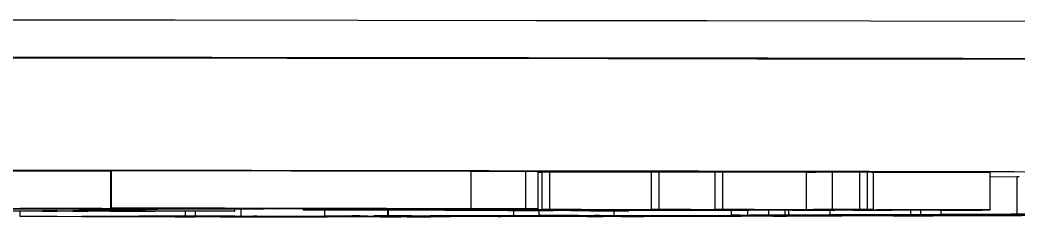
# Model space of a CAD drawing. Header units: millimetres. Extents: x 2278 to 4715, y 679 to 2402.
# Drawn here: x 3367.66 to 3394.45, y 908.81 to 914.1 of the extents above; entities that cross this region are included whole.
import ezdxf

# ---------------------------------------------------------------- set-up
doc = ezdxf.new("R2010")
doc.units = ezdxf.units.MM

msp = doc.modelspace()

# ---------------------------------------------------------------- linework, layer by layer
at = {"color": 7, "linetype": 'Continuous', "lineweight": 25}
for p, q in [((3370.1, 910.034), (3366.032, 910.041)), ((3370.11, 910.034), (3370.1, 910.034)), ((3370.1, 909.034), (3370.1, 910.034)), ((3379.773, 910.034), (3370.11, 910.049)), ((3370.11, 909.049), (3370.11, 910.049)), ((3381.232, 910.035), (3379.773, 910.034)), ((3379.773, 909.034), (3379.773, 910.034)), ((3381.566, 910.03), (3381.232, 910.035)), ((3381.232, 909.035), (3381.232, 910.035)), ((3381.566, 909.03), (3381.566, 910.03)), ((3381.678, 910.007), (3381.566, 910.007)), ((3381.883, 910.011), (3381.678, 910.009)), ((3381.678, 909.009), (3381.678, 910.009)), ((3384.613, 910.001), (3381.883, 910.011)), ((3381.883, 909.011), (3381.883, 910.011)), ((3384.819, 910.012), (3384.613, 910.01)), ((3384.613, 909.01), (3384.613, 910.01)), ((3386.316, 910.006), (3384.819, 910.012)), ((3384.819, 909.012), (3384.819, 910.012)), ((3386.522, 910.015), (3386.316, 910.014)), ((3386.316, 909.014), (3386.316, 910.014)), ((3388.774, 910.008), (3386.522, 910.015)), ((3386.522, 909.015), (3386.522, 910.015)), ((3388.774, 909.008), (3388.774, 910.008)), ((3389.458, 910.009), (3389.458, 909.009)), ((3390.41, 910.013), (3390.197, 910.013)), ((3390.197, 909.013), (3390.197, 910.013)), ((3390.41, 909.013), (3390.41, 910.013)), ((3390.567, 909.01), (3390.567, 910.01)), ((3393.701, 909.003), (3393.701, 910.003)), ((3394.418, 909.886), (3393.701, 909.882)), ((3394.477, 909.885), (3394.418, 909.886)), ((3394.418, 909.886), (3394.418, 908.886)), ((3366.032, 909.041), (3370.1, 909.034)), ((3369.856, 909.034), (3367.652, 909.037)), ((3369.237, 909.012), (3369.237, 909.035)), ((3370.442, 909.012), (3369.237, 909.012)), ((3370.1, 909.034), (3373.146, 909.043)), ((3370.254, 909.047), (3370.11, 909.049)), ((3370.11, 909.049), (3379.773, 909.034)), ((3374.207, 909.027), (3370.704, 909.032)), ((3373.994, 909.042), (3370.948, 909.033)), ((3370.948, 909.033), (3374.451, 909.028)), ((3371.364, 909.018), (3371.364, 909.031)), ((3371.364, 909.018), (3374.207, 909.027)), ((3373.146, 909.043), (3371.734, 909.046)), ((3375.055, 909.026), (3371.888, 909.016)), ((3373.429, 908.97), (3373.429, 909.021)), ((3373.594, 908.832), (3373.594, 909.021)), ((3377.497, 909.037), (3373.994, 909.042)), ((3374.451, 909.041), (3374.451, 909.028)), ((3374.451, 909.028), (3377.497, 909.037)), ((3379.01, 909.02), (3375.055, 909.026)), ((3375.262, 909.025), (3375.262, 909.003)), ((3375.262, 909.003), (3375.467, 909.005)), ((3378.345, 909.035), (3375.299, 909.026)), ((3375.299, 909.026), (3377.107, 909.024)), ((3375.467, 909.005), (3375.467, 909.025)), ((3375.467, 909.005), (3376.846, 909)), ((3375.84, 908.835), (3375.84, 909.002)), ((3383.581, 908.975), (3376.312, 909)), ((3376.846, 909), (3376.846, 909.023)), ((3377.107, 909.024), (3377.107, 909.032)), ((3377.107, 909.024), (3378.661, 909.024)), ((3381.395, 909.004), (3377.319, 908.999)), ((3381.566, 909.03), (3378.345, 909.035)), ((3378.593, 909), (3378.593, 908.994)), ((3378.661, 909.035), (3378.661, 909.024)), ((3378.661, 909.024), (3379.01, 909.02)), ((3379.01, 909.02), (3379.01, 909.034)), ((3379.773, 909.034), (3381.232, 909.035)), ((3381.232, 909.035), (3381.566, 909.03)), ((3382.669, 908.999), (3381.395, 909.004)), ((3381.678, 909.009), (3381.883, 909.011)), ((3381.773, 909.007), (3381.785, 909.004)), ((3381.785, 909.004), (3386.365, 908.988)), ((3381.883, 909.011), (3385.371, 908.999)), ((3389.088, 908.984), (3382.728, 909.006)), ((3384.613, 909.01), (3384.819, 909.012)), ((3384.819, 909.012), (3387.616, 909.002)), ((3385.371, 908.999), (3387.262, 909.001)), ((3387.262, 909.001), (3385.664, 909.007)), ((3386.316, 909.014), (3386.522, 909.015)), ((3386.522, 909.015), (3388.774, 909.008)), ((3389.329, 909.004), (3387.367, 909.011)), ((3387.616, 909.002), (3387.616, 909.01)), ((3387.616, 909.002), (3389.329, 909.004)), ((3389.838, 909.002), (3388.125, 909)), ((3388.125, 909), (3390.015, 908.993)), ((3388.957, 909.007), (3390.521, 909.002)), ((3393.035, 908.991), (3389.838, 909.002)), ((3390.015, 908.993), (3390.015, 909.002)), ((3390.197, 909.013), (3390.41, 909.013)), ((3390.665, 909.001), (3392.337, 908.995)), ((3393.701, 909.003), (3393.66, 908.999)), ((3367.662, 908.824), (3367.662, 908.963)), ((3367.662, 908.824), (3372.099, 908.83)), ((3367.816, 908.824), (3367.662, 908.824)), ((3368.044, 908.824), (3367.816, 908.824)), ((3368.264, 908.976), (3368.264, 908.975)), ((3368.422, 908.975), (3368.264, 908.975)), ((3368.264, 908.975), (3368.264, 908.975)), ((3368.264, 908.975), (3369.764, 908.975)), ((3368.264, 908.966), (3368.264, 908.975)), ((3368.264, 908.965), (3368.264, 908.966)), ((3368.264, 908.966), (3368.422, 908.966)), ((3369.475, 908.965), (3368.264, 908.965)), ((3368.422, 908.966), (3368.422, 908.975)), ((3372.303, 908.81), (3368.654, 908.824)), ((3368.659, 908.966), (3368.659, 908.974)), ((3369.08, 908.971), (3369.08, 908.974)), ((3369.659, 908.971), (3369.08, 908.971)), ((3369.685, 908.97), (3369.08, 908.97)), ((3369.08, 908.97), (3369.08, 908.966)), ((3369.317, 908.975), (3369.606, 908.975)), ((3369.317, 908.966), (3369.317, 908.97)), ((3369.317, 908.966), (3369.475, 908.966)), ((3369.379, 908.825), (3370.96, 908.819)), ((3369.475, 908.966), (3369.475, 908.97)), ((3369.475, 908.966), (3369.475, 908.965)), ((3370.85, 908.827), (3369.583, 908.826)), ((3369.659, 908.976), (3369.659, 908.971)), ((3370.554, 908.965), (3369.685, 908.97)), ((3369.764, 908.975), (3369.764, 908.976)), ((3370.08, 908.97), (3370.869, 908.966)), ((3371.29, 908.965), (3370.554, 908.965)), ((3370.869, 908.966), (3370.869, 908.976)), ((3370.96, 908.819), (3372.274, 908.82)), ((3371.027, 908.973), (3371.027, 908.976)), ((3372.426, 908.82), (3371.112, 908.818)), ((3371.112, 908.818), (3373.027, 908.811)), ((3371.132, 908.966), (3371.132, 908.976)), ((3371.132, 908.966), (3371.29, 908.966)), ((3371.29, 908.966), (3371.29, 908.975)), ((3371.29, 908.966), (3371.29, 908.965)), ((3371.829, 908.808), (3371.829, 908.812)), ((3371.829, 908.808), (3372.101, 908.809)), ((3371.981, 908.808), (3371.829, 908.808)), ((3376.599, 908.813), (3371.981, 908.808)), ((3372.099, 908.83), (3372.099, 908.964)), ((3372.099, 908.83), (3373.466, 908.827)), ((3372.101, 908.809), (3372.101, 908.811)), ((3372.365, 908.83), (3372.365, 908.964)), ((3372.365, 908.83), (3373.594, 908.832)), ((3372.548, 908.829), (3372.365, 908.83)), ((3372.471, 908.824), (3372.471, 908.83)), ((3372.623, 908.823), (3372.471, 908.824)), ((3372.471, 908.824), (3372.742, 908.824)), ((3372.802, 908.83), (3372.548, 908.829)), ((3372.742, 908.824), (3374.247, 908.818)), ((3373.466, 908.827), (3373.289, 908.826)), ((3377.799, 908.817), (3373.428, 908.83)), ((3373.466, 908.827), (3373.466, 908.83)), ((3373.594, 908.832), (3380.481, 908.824)), ((3373.64, 908.81), (3374.817, 908.812)), ((3373.975, 908.818), (3373.873, 908.818)), ((3374.012, 908.83), (3373.927, 908.829)), ((3373.927, 908.829), (3378.054, 908.817)), ((3374.247, 908.818), (3373.975, 908.818)), ((3381.789, 908.821), (3374.012, 908.83)), ((3374.247, 908.818), (3374.247, 908.827)), ((3374.817, 908.812), (3374.817, 908.826)), ((3375.824, 908.817), (3375.824, 908.823)), ((3375.824, 908.817), (3376.1, 908.818)), ((3375.84, 908.835), (3377.535, 908.838)), ((3376.023, 908.835), (3375.84, 908.835)), ((3376.362, 908.835), (3376.023, 908.835)), ((3376.1, 908.818), (3376.1, 908.822)), ((3376.1, 908.818), (3376.599, 908.813)), ((3376.599, 908.813), (3376.599, 908.82)), ((3380.566, 908.825), (3376.988, 908.835)), ((3377.243, 908.836), (3382.043, 908.821)), ((3377.345, 908.837), (3377.301, 908.837)), ((3377.319, 908.999), (3378.593, 908.994)), ((3377.323, 908.815), (3377.323, 908.818)), ((3377.508, 908.814), (3377.323, 908.815)), ((3377.323, 908.815), (3377.662, 908.815)), ((3377.537, 908.837), (3377.345, 908.837)), ((3379.204, 908.817), (3377.508, 908.814)), ((3377.535, 908.838), (3377.535, 908.996)), ((3377.535, 908.838), (3377.542, 908.838)), ((3377.542, 908.996), (3377.542, 908.838)), ((3377.542, 908.838), (3380.91, 908.845)), ((3377.662, 908.815), (3377.662, 908.817)), ((3378.054, 908.817), (3378.054, 908.825)), ((3383.178, 908.825), (3378.165, 908.837)), ((3378.593, 908.994), (3382.669, 908.999)), ((3378.68, 908.817), (3378.68, 908.824)), ((3378.68, 908.817), (3379.019, 908.818)), ((3378.782, 908.838), (3380.955, 908.833)), ((3379.926, 908.842), (3378.847, 908.84)), ((3379.019, 908.818), (3379.019, 908.824)), ((3379.019, 908.818), (3379.204, 908.817)), ((3383.139, 908.998), (3379.063, 908.992)), ((3379.063, 908.992), (3380.301, 908.988)), ((3379.204, 908.817), (3379.204, 908.824)), ((3380.301, 908.988), (3384.377, 908.994)), ((3380.301, 908.994), (3380.301, 908.988)), ((3380.481, 908.824), (3380.566, 908.825)), ((3380.481, 908.824), (3380.481, 908.825)), ((3384.85, 908.992), (3380.773, 908.987)), ((3380.773, 908.987), (3381.97, 908.982)), ((3380.91, 908.845), (3380.91, 908.984)), ((3380.91, 908.845), (3382.527, 908.843)), ((3380.955, 908.833), (3382.072, 908.835)), ((3382.282, 908.835), (3381.165, 908.833)), ((3381.165, 908.833), (3383.794, 908.826)), ((3381.588, 908.982), (3381.588, 908.845)), ((3381.588, 908.845), (3383.603, 908.85)), ((3381.815, 908.845), (3381.588, 908.845)), ((3382.043, 908.821), (3381.789, 908.821)), ((3382.027, 908.845), (3381.815, 908.845)), ((3382.103, 908.838), (3381.893, 908.839)), ((3381.893, 908.839), (3382.124, 908.839)), ((3381.97, 908.982), (3386.047, 908.988)), ((3381.97, 908.988), (3381.97, 908.982)), ((3382.043, 908.821), (3382.043, 908.828)), ((3382.072, 908.835), (3382.072, 908.838)), ((3382.124, 908.839), (3384.193, 908.834)), ((3382.527, 908.843), (3382.403, 908.842)), ((3386.165, 908.986), (3382.443, 908.981)), ((3382.443, 908.981), (3382.952, 908.979)), ((3388.089, 908.835), (3382.649, 908.846)), ((3382.881, 908.824), (3382.881, 908.826)), ((3383.091, 908.823), (3382.881, 908.824)), ((3382.881, 908.824), (3383.112, 908.824)), ((3382.952, 908.979), (3382.952, 908.981)), ((3382.952, 908.979), (3384.002, 908.978)), ((3387.021, 908.831), (3383.091, 908.823)), ((3383.112, 908.825), (3383.112, 908.824)), ((3384.377, 908.994), (3383.139, 908.998)), ((3385.687, 908.842), (3383.214, 908.847)), ((3383.229, 908.848), (3383.618, 908.849)), ((3384.002, 908.978), (3383.581, 908.975)), ((3383.603, 908.85), (3383.603, 908.975)), ((3383.962, 908.834), (3383.821, 908.834)), ((3384.193, 908.834), (3383.962, 908.834)), ((3384.002, 908.978), (3384.002, 908.983)), ((3384.193, 908.834), (3384.193, 908.843)), ((3384.422, 908.827), (3384.422, 908.842)), ((3384.422, 908.827), (3385.424, 908.828)), ((3386.047, 908.988), (3384.85, 908.992)), ((3385.424, 908.828), (3385.424, 908.84)), ((3386.467, 908.844), (3385.687, 908.842)), ((3385.815, 908.834), (3385.815, 908.839)), ((3385.815, 908.834), (3386.077, 908.835)), ((3387.77, 909), (3385.88, 908.997)), ((3385.88, 908.997), (3388.389, 908.988)), ((3386.729, 908.843), (3385.914, 908.842)), ((3385.914, 908.842), (3388.654, 908.836)), ((3386.077, 908.835), (3386.077, 908.839)), ((3386.077, 908.835), (3387.021, 908.831)), ((3386.907, 908.985), (3386.165, 908.986)), ((3386.365, 908.988), (3386.365, 908.994)), ((3386.365, 908.988), (3387.226, 908.988)), ((3391.168, 908.84), (3386.729, 908.843)), ((3386.749, 908.985), (3386.749, 908.857)), ((3387.226, 908.988), (3386.907, 908.985)), ((3387.021, 908.831), (3387.021, 908.837)), ((3387.199, 908.86), (3387.199, 908.988)), ((3387.566, 908.846), (3387.222, 908.845)), ((3387.222, 908.845), (3391.096, 908.842)), ((3387.226, 908.988), (3387.226, 908.991)), ((3387.763, 908.861), (3387.763, 908.989)), ((3390.642, 908.99), (3387.77, 909)), ((3387.864, 908.833), (3387.864, 908.835)), ((3388.093, 908.833), (3387.864, 908.833)), ((3387.864, 908.833), (3388.076, 908.833)), ((3388.076, 908.833), (3388.076, 908.835)), ((3389.719, 908.836), (3388.093, 908.833)), ((3388.199, 908.861), (3388.199, 908.987)), ((3388.295, 908.863), (3388.295, 908.987)), ((3388.295, 908.863), (3390.41, 908.86)), ((3388.389, 908.988), (3388.389, 908.997)), ((3388.389, 908.988), (3389.532, 908.988)), ((3388.654, 908.836), (3388.654, 908.842)), ((3389.532, 908.988), (3389.088, 908.984)), ((3389.278, 908.836), (3389.278, 908.841)), ((3389.278, 908.836), (3389.49, 908.837)), ((3389.408, 908.866), (3389.408, 908.987)), ((3389.408, 908.866), (3391.571, 908.873)), ((3389.674, 908.865), (3389.408, 908.866)), ((3389.49, 908.837), (3389.49, 908.841)), ((3389.49, 908.837), (3389.719, 908.836)), ((3389.532, 908.988), (3389.532, 908.993)), ((3390.296, 908.868), (3389.674, 908.865)), ((3389.674, 908.85), (3389.674, 908.865)), ((3389.719, 908.836), (3389.719, 908.841)), ((3390.015, 908.993), (3391.065, 908.993)), ((3390.41, 908.86), (3390.304, 908.86)), ((3391.065, 908.993), (3390.642, 908.99)), ((3397.229, 908.86), (3390.893, 908.868)), ((3391.065, 908.993), (3391.065, 908.998)), ((3392.158, 908.842), (3391.168, 908.84)), ((3391.837, 908.873), (3391.215, 908.871)), ((3391.327, 908.869), (3391.327, 908.871)), ((3391.327, 908.869), (3397.663, 908.861)), ((3391.508, 908.854), (3391.508, 908.867)), ((3391.508, 908.854), (3393.074, 908.858)), ((3391.757, 908.853), (3391.508, 908.854)), ((3391.571, 908.873), (3391.571, 908.996)), ((3391.571, 908.873), (3391.837, 908.873)), ((3391.717, 908.842), (3391.928, 908.842)), ((3391.945, 908.854), (3391.757, 908.853)), ((3391.837, 908.873), (3391.837, 908.995)), ((3391.928, 908.842), (3392.158, 908.842)), ((3392.337, 908.995), (3393.482, 908.995)), ((3392.381, 908.876), (3392.381, 908.993)), ((3392.381, 908.876), (3394.418, 908.886)), ((3393.703, 908.874), (3392.381, 908.876)), ((3394.226, 908.852), (3392.818, 908.854)), ((3393.482, 908.995), (3393.035, 908.991)), ((3393.074, 908.858), (3393.074, 908.865)), ((3393.074, 908.858), (3393.323, 908.858)), ((3393.323, 908.858), (3393.167, 908.857)), ((3393.278, 908.856), (3393.278, 908.858)), ((3393.278, 908.856), (3395.349, 908.852)), ((3393.323, 908.858), (3393.323, 908.865)), ((3393.375, 908.876), (3393.928, 908.874)), ((3394.252, 908.883), (3393.47, 908.88)), ((3393.928, 908.874), (3393.703, 908.874)), ((3393.928, 908.874), (3393.928, 908.882)), ((3394.188, 908.848), (3394.188, 908.852)), ((3399.989, 908.867), (3394.252, 908.883)), ((3394.418, 908.886), (3400.156, 908.869))]:
    msp.add_line(p, q, dxfattribs=at)
at = {"color": 7, "linetype": 'Continuous', "lineweight": 25, "flags": 128}
for points in [[(3420.731, 913.963), (3419.591, 913.974), (3418.099, 913.986), (3416.264, 913.996), (3414.092, 914.007), (3411.595, 914.017), (3408.782, 914.027), (3405.668, 914.036), (3402.265, 914.045), (3398.59, 914.054), (3394.659, 914.061), (3390.49, 914.069), (3386.101, 914.075), (3381.513, 914.081), (3376.747, 914.087), (3371.823, 914.091), (3366.764, 914.095), (3361.593, 914.098), (3356.334, 914.101)], [(3413.522, 912.933), (3413.477, 912.938), (3413.121, 912.949), (3412.411, 912.959), (3411.35, 912.97), (3409.944, 912.98), (3408.199, 912.99), (3406.125, 913), (3403.731, 913.01), (3401.03, 913.019), (3398.035, 913.028), (3394.761, 913.036), (3391.224, 913.044), (3387.442, 913.051), (3383.433, 913.057), (3379.219, 913.063), (3374.819, 913.068), (3370.256, 913.073), (3365.552, 913.077), (3360.73, 913.08), (3355.816, 913.083), (3350.833, 913.084), (3345.806, 913.085)], [(3365.845, 908.97), (3366.03, 908.973), (3366.569, 908.975), (3367.408, 908.977), (3368.465, 908.978), (3369.637, 908.978), (3370.809, 908.978), (3371.866, 908.977), (3372.705, 908.975), (3373.243, 908.973), (3373.429, 908.97), (3373.243, 908.968), (3372.705, 908.965), (3371.866, 908.964), (3370.809, 908.962), (3369.637, 908.962), (3368.465, 908.962), (3367.408, 908.964), (3366.569, 908.965), (3366.03, 908.968), (3365.845, 908.97)], [(3366.665, 908.97), (3366.845, 908.972), (3367.361, 908.974), (3368.151, 908.976), (3369.121, 908.976), (3370.153, 908.976), (3371.122, 908.976), (3371.913, 908.974), (3372.429, 908.972), (3372.608, 908.97), (3372.429, 908.968), (3371.913, 908.966), (3371.122, 908.965), (3370.153, 908.964), (3369.121, 908.964), (3368.151, 908.965), (3367.361, 908.966), (3366.845, 908.968), (3366.665, 908.97)]]:
    msp.add_lwpolyline(points, dxfattribs=at)
at = {"color": 7, "linetype": 'Continuous', "lineweight": 25}
for points, knots in [([(3419.747, 912.963), (3419.221, 912.968), (3418.158, 912.979), (3415.62, 912.995), (3412.35, 913.01), (3408.288, 913.025), (3403.476, 913.039), (3397.984, 913.052), (3391.89, 913.064), (3385.287, 913.074), (3378.308, 913.083), (3371.066, 913.09), (3363.689, 913.095), (3358.651, 913.098), (3356.155, 913.099)], [0, 0, 0, 0, 0.079959, 0.161371, 0.244142, 0.328893, 0.414217, 0.5, 0.585778, 0.671102, 0.755858, 0.838624, 0.920039, 1, 1, 1, 1]), ([(3273.576, 909.935), (3273.624, 909.939), (3273.73, 909.947), (3274.6, 909.96), (3276.081, 909.973), (3278.256, 909.987), (3281.087, 910), (3284.601, 910.013), (3288.755, 910.025), (3293.498, 910.036), (3298.76, 910.046), (3304.452, 910.055), (3310.474, 910.063), (3316.697, 910.069), (3323.063, 910.074), (3329.415, 910.077), (3335.754, 910.079), (3342.022, 910.079), (3348.289, 910.079), (3354.628, 910.077), (3360.98, 910.074), (3367.346, 910.069), (3373.569, 910.063), (3379.592, 910.055), (3385.284, 910.046), (3390.545, 910.036), (3395.288, 910.025), (3399.442, 910.013), (3402.956, 910), (3405.787, 909.987), (3407.962, 909.973), (3409.443, 909.96), (3410.315, 909.947), (3410.421, 909.939), (3410.469, 909.935)], [0, 0, 0, 0, 0.023828, 0.053273, 0.084485, 0.115699, 0.147957, 0.180726, 0.213842, 0.247136, 0.28043, 0.313546, 0.346314, 0.378573, 0.409785, 0.440999, 0.470442, 0.499888, 0.529332, 0.558778, 0.58999, 0.621203, 0.653462, 0.68623, 0.719347, 0.752641, 0.785934, 0.819051, 0.851819, 0.884078, 0.915289, 0.946503, 0.975948, 1, 1, 1, 1]), ([(3389.458, 910.009), (3389.338, 910.009), (3389.159, 910.009), (3388.93, 910.008), (3388.826, 910.008), (3388.774, 910.008)], [0, 0, 0, 0, 0.498826, 0.749076, 1, 1, 1, 1]), ([(3390.197, 910.013), (3390.151, 910.013), (3390.059, 910.012), (3389.86, 910.011), (3389.618, 910.01), (3389.458, 910.009)], [0, 0, 0, 0, 0.251433, 0.502936, 1, 1, 1, 1]), ([(3390.531, 910.01), (3390.535, 910.01), (3390.544, 910.012), (3390.459, 910.013), (3390.41, 910.013)], [0, 0, 0, 0, 0.431539, 1, 1, 1, 1]), ([(3393.701, 910.003), (3393.384, 910.003), (3392.75, 910.002), (3391.68, 910.002), (3390.935, 910.002), (3390.521, 910.002)], [0, 0, 0, 0, 0.307787, 0.615394, 1, 1, 1, 1]), ([(3361.141, 909.025), (3361.81, 909.025), (3363.063, 909.025), (3364.878, 909.026), (3366.922, 909.027), (3368.578, 909.03), (3369.528, 909.033), (3369.856, 909.034)], [0, 0, 0, 0, 0.198997, 0.37265, 0.545625, 0.843257, 1, 1, 1, 1]), ([(3370.704, 909.032), (3370.281, 909.031), (3369.214, 909.028), (3366.992, 909.025), (3364.051, 909.024), (3362.142, 909.024), (3361.19, 909.024)], [0, 0, 0, 0, 0.185716, 0.467958, 0.734859, 1, 1, 1, 1]), ([(3369.237, 909.012), (3369.44, 909.013), (3369.846, 909.014), (3370.402, 909.016), (3370.909, 909.017), (3371.212, 909.018), (3371.364, 909.018)], [0, 0, 0, 0, 0.281624, 0.563251, 0.781619, 1, 1, 1, 1]), ([(3371.734, 909.046), (3371.597, 909.046), (3371.323, 909.046), (3370.834, 909.047), (3370.467, 909.047), (3370.254, 909.047)], [0, 0, 0, 0, 0.295972, 0.59215, 1, 1, 1, 1]), ([(3371.888, 909.016), (3371.695, 909.016), (3371.349, 909.015), (3370.87, 909.013), (3370.584, 909.012), (3370.442, 909.012)], [0, 0, 0, 0, 0.388154, 0.694028, 1, 1, 1, 1]), ([(3376.312, 909), (3376.222, 909.001), (3376.04, 909.001), (3375.701, 909.002), (3375.422, 909.003), (3375.262, 909.003)], [0, 0, 0, 0, 0.297034, 0.594269, 1, 1, 1, 1]), ([(3376.846, 909), (3377.413, 909.001), (3378.523, 909.002), (3380.173, 909.005), (3381.239, 909.006), (3381.773, 909.007)], [0, 0, 0, 0, 0.343183, 0.671556, 1, 1, 1, 1]), ([(3382.728, 909.006), (3382.638, 909.007), (3382.457, 909.007), (3382.117, 909.008), (3381.838, 909.009), (3381.678, 909.009)], [0, 0, 0, 0, 0.297034, 0.594269, 1, 1, 1, 1]), ([(3385.664, 909.007), (3385.573, 909.007), (3385.393, 909.008), (3385.053, 909.009), (3384.774, 909.009), (3384.613, 909.01)], [0, 0, 0, 0, 0.29737, 0.594968, 1, 1, 1, 1]), ([(3387.367, 909.011), (3387.276, 909.011), (3387.095, 909.012), (3386.756, 909.013), (3386.477, 909.013), (3386.316, 909.014)], [0, 0, 0, 0, 0.297034, 0.594269, 1, 1, 1, 1]), ([(3388.774, 909.008), (3388.881, 909.008), (3389.041, 909.008), (3389.276, 909.009), (3389.397, 909.009), (3389.458, 909.009)], [0, 0, 0, 0, 0.498374, 0.749082, 1, 1, 1, 1]), ([(3390.074, 909.007), (3389.945, 909.007), (3389.663, 909.007), (3389.269, 909.007), (3389.034, 909.007), (3388.957, 909.007)], [0, 0, 0, 0, 0.360389, 0.789524, 1, 1, 1, 1]), ([(3389.458, 909.009), (3389.564, 909.01), (3389.777, 909.01), (3389.998, 909.012), (3390.126, 909.013), (3390.197, 909.013)], [0, 0, 0, 0, 0.308082, 0.61489, 1, 1, 1, 1]), ([(3390.56, 909.009), (3390.542, 909.009), (3390.503, 909.008), (3390.291, 909.008), (3390.123, 909.007), (3390.074, 909.007)], [0, 0, 0, 0, 0.357282, 0.813025, 1, 1, 1, 1]), ([(3390.41, 909.013), (3390.462, 909.013), (3390.544, 909.011), (3390.549, 909.01), (3390.55, 909.01)], [0, 0, 0, 0, 0.6302091, 1, 1, 1, 1]), ([(3390.521, 909.002), (3390.852, 909.002), (3391.514, 909.002), (3392.587, 909.002), (3393.303, 909.003), (3393.701, 909.003)], [0, 0, 0, 0, 0.30739, 0.614857, 1, 1, 1, 1]), ([(3393.66, 908.999), (3393.546, 909), (3393.049, 909), (3391.968, 909.001), (3391.082, 909.001), (3390.665, 909.001)], [0, 0, 0, 0, 0.135558, 0.592517, 1, 1, 1, 1]), ([(3368.654, 908.824), (3368.624, 908.824), (3368.573, 908.824), (3368.464, 908.824), (3368.354, 908.824), (3368.206, 908.824), (3368.107, 908.824), (3368.044, 908.824)], [0, 0, 0, 0, 0.23968, 0.390629, 0.542071, 0.705503, 1, 1, 1, 1]), ([(3368.659, 908.974), (3368.657, 908.974), (3368.655, 908.974), (3368.625, 908.975), (3368.585, 908.975), (3368.516, 908.975), (3368.461, 908.975), (3368.422, 908.975)], [0, 0, 0, 0, 0.250411, 0.398556, 0.54744, 0.686236, 1, 1, 1, 1]), ([(3368.422, 908.966), (3368.467, 908.966), (3368.53, 908.966), (3368.602, 908.966), (3368.639, 908.966), (3368.657, 908.966), (3368.658, 908.966), (3368.659, 908.966)], [0, 0, 0, 0, 0.364031, 0.510061, 0.655864, 0.843841, 1, 1, 1, 1]), ([(3369.08, 908.974), (3369.082, 908.974), (3369.084, 908.974), (3369.116, 908.975), (3369.166, 908.975), (3369.235, 908.975), (3369.289, 908.975), (3369.317, 908.975)], [0, 0, 0, 0, 0.222894, 0.384836, 0.547319, 0.773072, 1, 1, 1, 1]), ([(3369.08, 908.966), (3369.081, 908.966), (3369.084, 908.966), (3369.113, 908.966), (3369.162, 908.966), (3369.231, 908.966), (3369.286, 908.966), (3369.317, 908.966)], [0, 0, 0, 0, 0.210223, 0.375759, 0.542534, 0.746796, 1, 1, 1, 1]), ([(3369.583, 908.826), (3369.523, 908.826), (3369.425, 908.826), (3369.341, 908.825), (3369.308, 908.825), (3369.322, 908.825), (3369.358, 908.825), (3369.379, 908.825)], [0, 0, 0, 0, 0.300073, 0.489629, 0.647488, 0.805846, 1, 1, 1, 1]), ([(3369.606, 908.975), (3369.748, 908.975), (3369.975, 908.975), (3370.259, 908.974), (3370.446, 908.974), (3370.563, 908.973), (3370.574, 908.973), (3370.58, 908.973)], [0, 0, 0, 0, 0.272358, 0.434918, 0.598303, 0.790426, 1, 1, 1, 1]), ([(3370.58, 908.973), (3370.569, 908.972), (3370.552, 908.972), (3370.358, 908.971), (3370.139, 908.971), (3369.896, 908.971), (3369.73, 908.971), (3369.659, 908.971)], [0, 0, 0, 0, 0.330883, 0.501179, 0.670916, 0.859688, 1, 1, 1, 1]), ([(3369.764, 908.975), (3369.952, 908.975), (3370.257, 908.975), (3370.625, 908.975), (3370.853, 908.974), (3371.003, 908.974), (3371.018, 908.973), (3371.027, 908.973)], [0, 0, 0, 0, 0.3001846, 0.4844442, 0.6359343, 0.7877448, 1, 1, 1, 1]), ([(3371.027, 908.973), (3371.018, 908.972), (3371.002, 908.972), (3370.831, 908.971), (3370.567, 908.971), (3370.305, 908.97), (3370.127, 908.97), (3370.08, 908.97)], [0, 0, 0, 0, 0.267946, 0.469277, 0.670405, 0.911995, 1, 1, 1, 1]), ([(3373.289, 908.826), (3373.044, 908.827), (3372.55, 908.827), (3371.801, 908.828), (3371.206, 908.828), (3370.942, 908.827), (3370.85, 908.827)], [0, 0, 0, 0, 0.329191, 0.661633, 0.881808, 1, 1, 1, 1]), ([(3370.869, 908.966), (3370.883, 908.966), (3370.91, 908.966), (3370.967, 908.966), (3371.045, 908.966), (3371.102, 908.966), (3371.132, 908.966)], [0, 0, 0, 0, 0.249458, 0.50098, 0.731039, 1, 1, 1, 1]), ([(3372.101, 908.809), (3372.17, 908.809), (3372.27, 908.809), (3372.331, 908.809), (3372.35, 908.809)], [0, 0, 0, 0, 0.687811, 1, 1, 1, 1]), ([(3372.274, 908.82), (3372.393, 908.82), (3372.583, 908.821), (3372.767, 908.821), (3372.835, 908.822), (3372.795, 908.822), (3372.687, 908.823), (3372.623, 908.823)], [0, 0, 0, 0, 0.253965, 0.40631, 0.559769, 0.73662, 1, 1, 1, 1]), ([(3372.375, 908.809), (3372.375, 908.809), (3372.383, 908.809), (3372.366, 908.81), (3372.327, 908.81), (3372.303, 908.81)], [0, 0, 0, 0, 0.006784, 0.3662, 1, 1, 1, 1]), ([(3373.873, 908.818), (3373.751, 908.819), (3373.577, 908.819), (3373.24, 908.82), (3372.977, 908.82), (3372.696, 908.82), (3372.518, 908.82), (3372.426, 908.82)], [0, 0, 0, 0, 0.375008, 0.532176, 0.663237, 0.825783, 1, 1, 1, 1]), ([(3373.428, 908.83), (3373.392, 908.83), (3373.332, 908.83), (3373.217, 908.83), (3373.114, 908.83), (3372.981, 908.83), (3372.88, 908.83), (3372.812, 908.83), (3372.802, 908.83)], [0, 0, 0, 0, 0.239791, 0.395723, 0.528329, 0.660993, 0.950414, 1, 1, 1, 1]), ([(3373.027, 908.811), (3373.059, 908.811), (3373.112, 908.81), (3373.227, 908.81), (3373.356, 908.81), (3373.501, 908.81), (3373.595, 908.81), (3373.64, 908.81)], [0, 0, 0, 0, 0.2422509, 0.3981104, 0.5540249, 0.7912917, 1, 1, 1, 1]), ([(3374.817, 908.812), (3375.03, 908.812), (3375.458, 908.813), (3375.819, 908.814), (3375.94, 908.816), (3375.866, 908.817), (3375.824, 908.817)], [0, 0, 0, 0, 0.2488152, 0.5000632, 0.7136426, 1, 1, 1, 1]), ([(3376.988, 908.835), (3376.952, 908.835), (3376.891, 908.835), (3376.771, 908.836), (3376.662, 908.836), (3376.518, 908.836), (3376.426, 908.835), (3376.362, 908.835)], [0, 0, 0, 0, 0.239941, 0.39539, 0.551967, 0.684504, 1, 1, 1, 1]), ([(3377.301, 908.837), (3377.266, 908.837), (3377.201, 908.837), (3377.152, 908.836), (3377.154, 908.836), (3377.188, 908.836), (3377.225, 908.836), (3377.243, 908.836)], [0, 0, 0, 0, 0.256868, 0.47724, 0.662008, 0.845558, 1, 1, 1, 1]), ([(3378.165, 908.837), (3378.121, 908.837), (3378.051, 908.837), (3377.931, 908.837), (3377.827, 908.837), (3377.687, 908.837), (3377.598, 908.837), (3377.537, 908.837)], [0, 0, 0, 0, 0.2536824, 0.4001164, 0.52343, 0.6771969, 1, 1, 1, 1]), ([(3377.662, 908.815), (3377.723, 908.816), (3377.813, 908.816), (3377.865, 908.816), (3377.882, 908.816)], [0, 0, 0, 0, 0.671603, 1, 1, 1, 1]), ([(3377.9, 908.816), (3377.901, 908.816), (3377.908, 908.816), (3377.883, 908.816), (3377.839, 908.817), (3377.804, 908.817), (3377.799, 908.817)], [0, 0, 0, 0, 0.044219, 0.379656, 0.916945, 1, 1, 1, 1]), ([(3378.054, 908.817), (3378.087, 908.817), (3378.145, 908.817), (3378.266, 908.817), (3378.397, 908.817), (3378.542, 908.817), (3378.632, 908.817), (3378.68, 908.817)], [0, 0, 0, 0, 0.215896, 0.3853283, 0.5559542, 0.7640999, 1, 1, 1, 1]), ([(3378.847, 908.84), (3378.791, 908.839), (3378.709, 908.839), (3378.661, 908.839), (3378.666, 908.839), (3378.666, 908.839)], [0, 0, 0, 0, 0.636816, 0.940157, 1, 1, 1, 1]), ([(3378.674, 908.839), (3378.689, 908.839), (3378.715, 908.838), (3378.763, 908.838), (3378.782, 908.838)], [0, 0, 0, 0, 0.614189, 1, 1, 1, 1]), ([(3382.403, 908.842), (3382.137, 908.842), (3381.603, 908.843), (3380.835, 908.843), (3380.255, 908.842), (3380.014, 908.842), (3379.926, 908.842)], [0, 0, 0, 0, 0.3213061, 0.6452902, 0.8696576, 1, 1, 1, 1]), ([(3382.649, 908.846), (3382.592, 908.846), (3382.508, 908.846), (3382.366, 908.846), (3382.253, 908.846), (3382.136, 908.846), (3382.066, 908.846), (3382.027, 908.845)], [0, 0, 0, 0, 0.300741, 0.442976, 0.585498, 0.770192, 1, 1, 1, 1]), ([(3382.072, 908.835), (3382.168, 908.836), (3382.327, 908.836), (3382.404, 908.836), (3382.434, 908.836)], [0, 0, 0, 0, 0.608426, 1, 1, 1, 1]), ([(3382.444, 908.837), (3382.447, 908.837), (3382.459, 908.837), (3382.35, 908.838), (3382.195, 908.838), (3382.103, 908.838)], [0, 0, 0, 0, 0.107107, 0.469394, 1, 1, 1, 1]), ([(3383.821, 908.834), (3383.677, 908.835), (3383.464, 908.835), (3383.095, 908.835), (3382.812, 908.835), (3382.527, 908.835), (3382.372, 908.835), (3382.282, 908.835)], [0, 0, 0, 0, 0.337772, 0.500301, 0.664443, 0.804956, 1, 1, 1, 1]), ([(3383.214, 908.847), (3383.169, 908.847), (3383.098, 908.847), (3383.066, 908.847), (3383.082, 908.848), (3383.138, 908.848), (3383.203, 908.848), (3383.229, 908.848)], [0, 0, 0, 0, 0.273037, 0.428356, 0.583344, 0.832242, 1, 1, 1, 1]), ([(3383.112, 908.824), (3383.175, 908.824), (3383.264, 908.824), (3383.317, 908.825), (3383.306, 908.825), (3383.256, 908.825), (3383.203, 908.825), (3383.178, 908.825)], [0, 0, 0, 0, 0.358471, 0.509487, 0.66217, 0.836846, 1, 1, 1, 1]), ([(3383.603, 908.85), (3383.891, 908.851), (3384.333, 908.852), (3385.108, 908.852), (3385.729, 908.852), (3386.329, 908.852), (3386.647, 908.851), (3386.822, 908.851)], [0, 0, 0, 0, 0.321782, 0.493409, 0.666308, 0.816214, 1, 1, 1, 1]), ([(3383.618, 908.849), (3383.868, 908.85), (3384.238, 908.85), (3384.895, 908.851), (3385.426, 908.851), (3385.906, 908.85), (3386.178, 908.85), (3386.296, 908.849)], [0, 0, 0, 0, 0.331594, 0.48998, 0.648562, 0.847889, 1, 1, 1, 1]), ([(3383.794, 908.826), (3383.836, 908.826), (3383.907, 908.826), (3384.041, 908.826), (3384.177, 908.826), (3384.31, 908.826), (3384.388, 908.826), (3384.422, 908.827)], [0, 0, 0, 0, 0.244529, 0.408946, 0.573274, 0.814793, 1, 1, 1, 1]), ([(3385.424, 908.828), (3385.609, 908.829), (3385.952, 908.83), (3386.062, 908.831), (3386.113, 908.831)], [0, 0, 0, 0, 0.540563, 1, 1, 1, 1]), ([(3386.105, 908.832), (3386.107, 908.832), (3386.112, 908.833), (3385.939, 908.834), (3385.815, 908.834)], [0, 0, 0, 0, 0.287101, 1, 1, 1, 1]), ([(3386.296, 908.849), (3386.486, 908.849), (3386.797, 908.848), (3387.021, 908.847), (3387.009, 908.846), (3386.844, 908.845), (3386.602, 908.844), (3386.467, 908.844)], [0, 0, 0, 0, 0.272894, 0.445011, 0.618101, 0.78577, 1, 1, 1, 1]), ([(3389.11, 908.848), (3388.599, 908.849), (3387.666, 908.851), (3386.941, 908.854), (3386.707, 908.856), (3386.795, 908.858), (3387.065, 908.859), (3387.199, 908.86)], [0, 0, 0, 0, 0.329821, 0.602198, 0.751389, 0.876805, 1, 1, 1, 1]), ([(3386.822, 908.851), (3387.051, 908.85), (3387.431, 908.85), (3387.628, 908.848), (3387.602, 908.848), (3387.596, 908.847)], [0, 0, 0, 0, 0.543092, 0.902457, 1, 1, 1, 1]), ([(3387.199, 908.86), (3387.239, 908.86), (3387.319, 908.86), (3387.504, 908.86), (3387.66, 908.86), (3387.763, 908.861)], [0, 0, 0, 0, 0.250844, 0.502068, 1, 1, 1, 1]), ([(3387.49, 908.859), (3387.406, 908.859), (3387.249, 908.858), (3387.24, 908.857), (3387.473, 908.855), (3388.266, 908.852), (3389.135, 908.851), (3389.674, 908.85)], [0, 0, 0, 0, 0.097711, 0.183041, 0.35825, 0.602223, 1, 1, 1, 1]), ([(3390.304, 908.86), (3389.99, 908.86), (3389.43, 908.86), (3388.651, 908.861), (3388.051, 908.86), (3387.694, 908.86), (3387.537, 908.859), (3387.49, 908.859)], [0, 0, 0, 0, 0.327037, 0.582977, 0.7546195, 0.9267447, 1, 1, 1, 1]), ([(3387.763, 908.861), (3387.801, 908.861), (3387.878, 908.861), (3388.029, 908.861), (3388.131, 908.861), (3388.199, 908.861)], [0, 0, 0, 0, 0.2516063, 0.5032378, 1, 1, 1, 1]), ([(3388.076, 908.833), (3388.128, 908.834), (3388.203, 908.834), (3388.251, 908.834), (3388.24, 908.834), (3388.188, 908.835), (3388.124, 908.835), (3388.089, 908.835)], [0, 0, 0, 0, 0.327317, 0.476421, 0.626546, 0.796314, 1, 1, 1, 1]), ([(3388.199, 908.861), (3388.244, 908.861), (3388.334, 908.862), (3388.344, 908.862), (3388.308, 908.863), (3388.295, 908.863)], [0, 0, 0, 0, 0.406204, 0.795736, 1, 1, 1, 1]), ([(3388.654, 908.836), (3388.692, 908.836), (3388.76, 908.836), (3388.885, 908.836), (3389.018, 908.836), (3389.157, 908.836), (3389.237, 908.836), (3389.278, 908.836)], [0, 0, 0, 0, 0.208612, 0.37176, 0.536244, 0.765787, 1, 1, 1, 1]), ([(3394.448, 908.848), (3394.22, 908.847), (3393.82, 908.846), (3393.011, 908.846), (3391.937, 908.846), (3390.561, 908.846), (3389.601, 908.848), (3389.11, 908.848)], [0, 0, 0, 0, 0.169563, 0.297883, 0.425995, 0.705761, 1, 1, 1, 1]), ([(3389.674, 908.85), (3390.24, 908.849), (3391.085, 908.848), (3392.255, 908.847), (3392.991, 908.847), (3393.557, 908.847), (3393.942, 908.848), (3394.12, 908.848), (3394.188, 908.848)], [0, 0, 0, 0, 0.399545, 0.597137, 0.733747, 0.835099, 0.936852, 1, 1, 1, 1]), ([(3390.893, 908.868), (3390.841, 908.868), (3390.756, 908.868), (3390.623, 908.868), (3390.512, 908.868), (3390.394, 908.868), (3390.333, 908.868), (3390.296, 908.868)], [0, 0, 0, 0, 0.247687, 0.39562, 0.54446, 0.717172, 1, 1, 1, 1]), ([(3391.096, 908.842), (3391.157, 908.842), (3391.278, 908.841), (3391.465, 908.841), (3391.616, 908.842), (3391.687, 908.842), (3391.717, 908.842)], [0, 0, 0, 0, 0.2772639, 0.5575672, 0.817889, 1, 1, 1, 1]), ([(3391.215, 908.871), (3391.178, 908.871), (3391.122, 908.87), (3391.123, 908.87), (3391.171, 908.87), (3391.247, 908.87), (3391.303, 908.869), (3391.327, 908.869)], [0, 0, 0, 0, 0.3520414, 0.5318269, 0.7130337, 0.8778643, 1, 1, 1, 1]), ([(3392.818, 908.854), (3392.746, 908.854), (3392.628, 908.854), (3392.432, 908.854), (3392.27, 908.854), (3392.094, 908.854), (3392.004, 908.854), (3391.945, 908.854)], [0, 0, 0, 0, 0.257237, 0.420431, 0.584481, 0.733875, 1, 1, 1, 1]), ([(3393.167, 908.857), (3393.125, 908.857), (3393.052, 908.857), (3393.027, 908.857), (3393.058, 908.856), (3393.145, 908.856), (3393.232, 908.856), (3393.278, 908.856)], [0, 0, 0, 0, 0.249315, 0.4358137, 0.6227966, 0.7970359, 1, 1, 1, 1]), ([(3393.47, 908.88), (3393.348, 908.879), (3393.218, 908.879), (3393.265, 908.878), (3393.268, 908.878)], [0, 0, 0, 0, 0.946889, 1, 1, 1, 1]), ([(3394.188, 908.848), (3394.298, 908.849), (3394.474, 908.849), (3394.566, 908.85), (3394.534, 908.851), (3394.406, 908.851), (3394.281, 908.852), (3394.226, 908.852)], [0, 0, 0, 0, 0.329126, 0.528564, 0.696809, 0.865433, 1, 1, 1, 1]), ([(3394.905, 908.85), (3394.86, 908.85), (3394.772, 908.849), (3394.553, 908.848), (3394.448, 908.848)], [0, 0, 0, 0, 0.517516, 1, 1, 1, 1])]:
    msp.add_open_spline(points, degree=3, knots=knots, dxfattribs=at)

doc.saveas('drawing.dxf')
